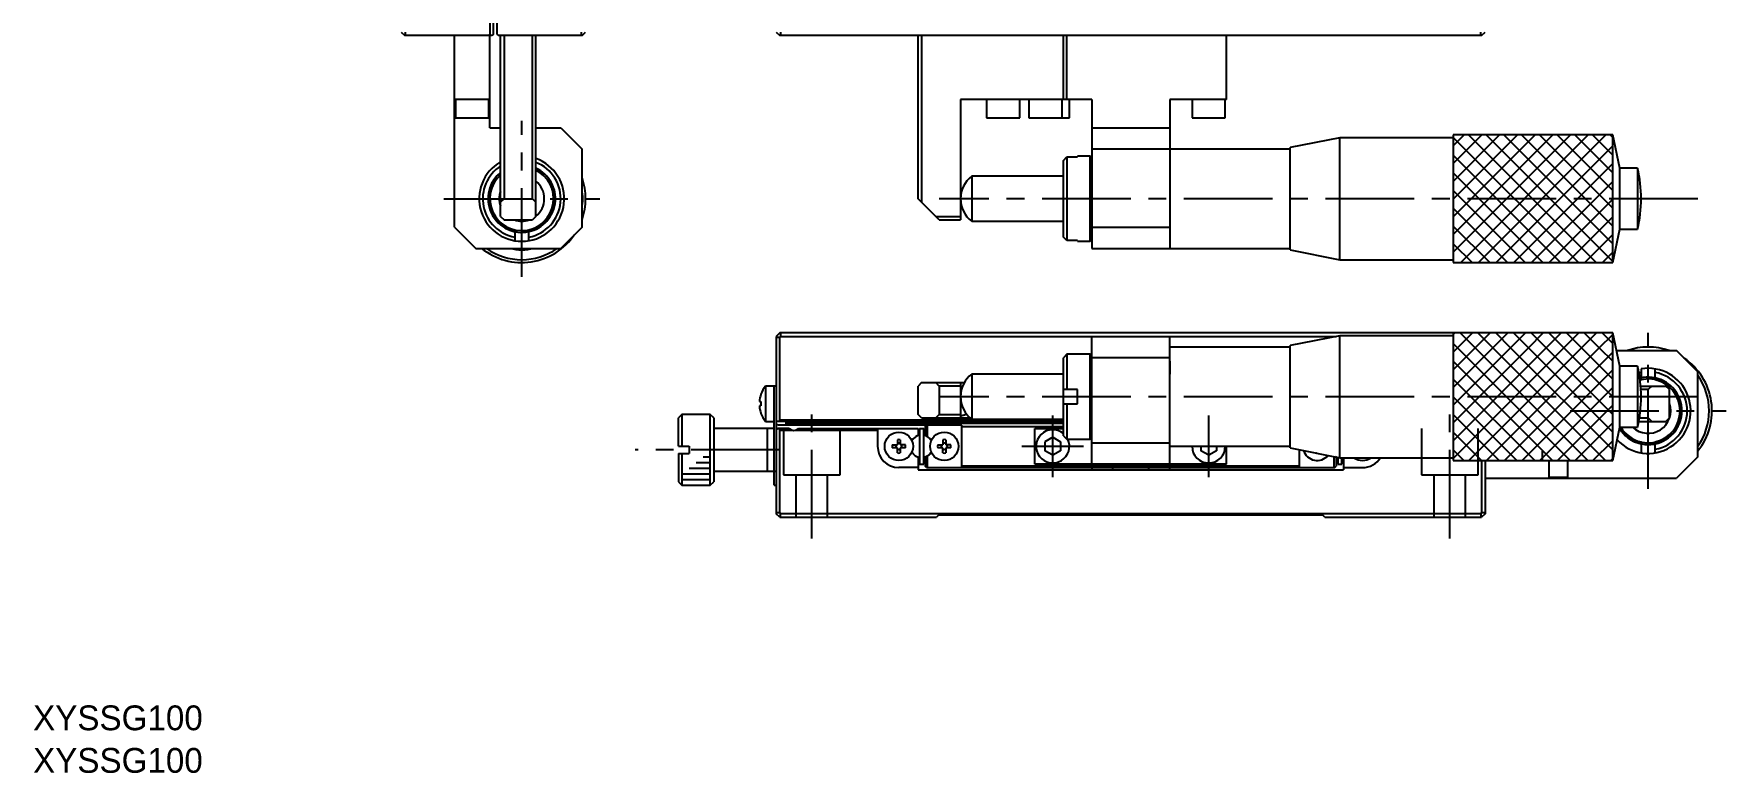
# Model space of a CAD drawing. Extents: x 70 to 511, y -30 to 239.
# Drawn here: x 70.2 to 308.9, y -29.5 to 74.7 of the extents above; entities that cross this region are included whole.
import ezdxf

# ---------------------------------------------------------------- set-up
doc = ezdxf.new("R2010")
doc.units = 0
doc.header["$LTSCALE"] = 10
doc.linetypes.add('CENTER', pattern=[2, 1.25, -0.25, 0.25, -0.25])
doc.linetypes.add('DASHED', pattern=[3.5, 2, -1.5])
doc.layers.get('0').update_dxf_attribs({"linetype": 'CONTINUOUS'})
doc.layers.add('CENTER', color=1, linetype='CENTER')
doc.styles.get("Standard").update_dxf_attribs({"font": 'FGP教科書体NT-M'})

msp = doc.modelspace()

# ---------------------------------------------------------------- linework, layer by layer
at = {"color": 7, "linetype": 'CONTINUOUS'}
for p, q in [((134.5, 105.475), (134.5, 74.675)), ((135, 74.675), (135, 105.475)), ((135.5, 94.475), (135.5, 74.675)), ((122, 74.975), (122.5, 74.475)), ((134.8, 74.475), (122.5, 74.475)), ((122.6, 74.475), (122.6, 74.975)), ((129.5, 47.475), (129.5, 74.475)), ((134.5, 74.675), (134.3, 74.475)), ((134.5, 61.475), (134.5, 74.475)), ((135, 74.675), (134.8, 74.475)), ((135.5, 74.675), (135.7, 74.475)), ((147.5, 74.475), (135.7, 74.475)), ((136, 48.975), (136, 74.475)), ((136.5, 74.475), (136.5, 51.475)), ((140.5, 51.475), (140.5, 74.475)), ((141, 48.975), (141, 74.475)), ((147.4, 74.975), (147.4, 74.475)), ((147.5, 74.475), (148, 74.975)), ((174.9, 74.975), (175.4, 74.475)), ((274.4, 74.475), (175.4, 74.475)), ((175.5, 74.975), (175.5, 74.475)), ((194.9, 51.475), (194.9, 74.475)), ((195.4, 74.475), (195.4, 50.975)), ((215.4, 65.475), (215.4, 74.475)), ((215.9, 65.475), (215.9, 74.475)), ((238.4, 65.475), (238.4, 74.475)), ((274.3, 74.475), (274.3, 74.975)), ((274.4, 74.475), (274.9, 74.975)), ((134.5, 65.475), (129.5, 65.475)), ((129.65, 65.475), (129.65, 62.875)), ((134.35, 62.875), (134.35, 65.475)), ((200.9, 65.475), (200.9, 48.475)), ((219.4, 65.475), (200.9, 65.475)), ((204.55, 65.475), (204.55, 62.875)), ((209.25, 62.875), (209.25, 65.475)), ((210.55, 65.475), (210.55, 62.875)), ((215.25, 62.875), (215.25, 65.475)), ((216.25, 62.875), (216.25, 65.475)), ((219.4, 65.475), (219.4, 44.475)), ((238.4, 65.475), (230.4, 65.475)), ((230.4, 65.475), (230.4, 44.475)), ((233.55, 65.475), (233.55, 62.875)), ((238.25, 62.875), (238.25, 65.475)), ((129.65, 62.875), (134.35, 62.875)), ((204.55, 62.875), (209.25, 62.875)), ((210.55, 62.875), (216.25, 62.875)), ((233.55, 62.875), (238.25, 62.875)), ((134.5, 61.475), (136, 61.475)), ((141, 61.475), (144.5, 61.475)), ((144.5, 61.475), (147.5, 58.475)), ((219.4, 61.475), (230.4, 61.475)), ((254.4, 60.075), (247.4, 58.675)), ((254.4, 42.875), (254.4, 60.075)), ((270.4, 60.075), (254.4, 60.075)), ((270.4, 60.475), (270.4, 42.475)), ((292.9, 60.475), (270.4, 60.475)), ((292.9, 60.475), (270.4, 60.475)), ((270.4, 60.475), (270.4, 42.475)), ((293.9, 55.775), (292.9, 60.475)), ((292.9, 42.475), (292.9, 60.475)), ((292.9, 42.475), (292.9, 60.475)), ((147.5, 47.475), (147.5, 58.475)), ((215.4, 56.883327), (215.9, 57.39108)), ((215.9, 57.39108), (215.9, 45.55892)), ((215.9, 57.39108), (217.4, 57.39108)), ((217.4, 57.39108), (217.4, 57.475)), ((219.2, 57.475), (217.4, 57.475)), ((219.2, 45.475), (219.2, 57.475)), ((219.4, 57.275), (219.2, 57.475)), ((247.4, 58.475), (219.4, 58.475)), ((247.4, 44.275), (247.4, 58.675)), ((215.4, 46.066673), (215.4, 56.883327)), ((296.4, 55.775), (293.9, 55.775)), ((293.9, 47.175), (293.9, 55.775)), ((296.4, 55.775), (296.4, 47.175)), ((215.4, 54.65), (202.46718, 54.65)), ((202.46718, 54.65), (202.46718, 48.3)), ((136.5, 51.475), (136, 50.975)), ((136.5, 51.475), (140.5, 51.475)), ((141, 50.975), (140.5, 51.475)), ((197.9, 48.475), (194.9, 51.475)), ((136, 48.975), (136.5, 48.475)), ((136.5, 48.475), (140.5, 48.475)), ((141, 48.975), (140.5, 48.475)), ((197.4, 48.975), (200.9, 48.975)), ((197.9, 48.475), (200.9, 48.475)), ((202.46718, 48.3), (215.4, 48.3)), ((129.5, 47.475), (132.5, 44.475)), ((138, 47.087518), (138, 45.55892)), ((140, 45.55892), (140, 47.087518)), ((147.5, 47.475), (144.5, 44.475)), ((215.9, 45.55892), (215.4, 46.066673)), ((217.4, 45.55892), (215.9, 45.55892)), ((217.4, 45.475), (217.4, 45.55892)), ((217.4, 45.475), (219.2, 45.475)), ((219.2, 45.475), (219.4, 45.675)), ((219.4, 47.475), (230.4, 47.475)), ((292.9, 42.475), (293.9, 47.175)), ((293.9, 47.175), (296.4, 47.175)), ((132.5, 44.475), (144.5, 44.475)), ((219.4, 44.475), (247.4, 44.475)), ((247.4, 44.275), (254.4, 42.875)), ((254.4, 42.875), (270.4, 42.875)), ((270.4, 42.475), (292.9, 42.475)), ((270.4, 42.475), (292.9, 42.475)), ((175.4, 32.555), (174.9, 32.055)), ((174.9, 32.055), (174.9, 7.055)), ((174.9, 31.955), (175.4, 31.955)), ((292.9, 32.555), (175.4, 32.555)), ((175.4, 31.955), (175.5, 32.055)), ((175.4, 20.255), (175.4, 31.955)), ((175.5, 32.555), (175.5, 32.055)), ((175.5, 32.055), (253.9, 32.055)), ((219.4, 14.055), (219.4, 32.055)), ((230.4, 14.055), (230.4, 32.055)), ((254.4, 32.155), (247.4, 30.755)), ((254.4, 14.955), (254.4, 32.155)), ((270.4, 32.155), (254.4, 32.155)), ((270.4, 32.555), (270.4, 14.555)), ((292.9, 32.555), (270.4, 32.555)), ((270.4, 32.555), (270.4, 14.555)), ((292.9, 14.555), (292.9, 32.555)), ((293.9, 27.855), (292.9, 32.555)), ((292.9, 14.555), (292.9, 32.555)), ((215.9, 29.555), (215.4, 29.055)), ((215.4, 18.055), (215.4, 29.055)), ((215.9, 29.555), (215.9, 24.555)), ((219.2, 29.555), (215.9, 29.555)), ((219.4, 29.355), (219.2, 29.555)), ((219.2, 17.555), (219.2, 29.555)), ((230.4, 29.055), (219.4, 29.055)), ((247.4, 30.555), (230.4, 30.555)), ((247.4, 16.355), (247.4, 30.755)), ((293.431915, 30.055), (301.9, 30.055)), ((304.9, 27.055), (301.9, 30.055)), ((215.4, 26.73), (202.46718, 26.73)), ((202.46718, 26.73), (202.46718, 20.38)), ((293.9, 19.255), (293.9, 27.855)), ((296.4, 27.855), (293.9, 27.855)), ((296.4, 27.855), (296.4, 19.255)), ((296.9, 27.47108), (296.9, 25.942482)), ((298.9, 25.942482), (298.9, 27.47108)), ((304.9, 15.055), (304.9, 27.055)), ((172.734698, 23.905), (172.734698, 23.871245)), ((173.377501, 25.055), (173.377501, 20.055)), ((174.9, 25.055), (173.377501, 25.055)), ((174.6, 11.055), (174.6, 25.055)), ((195.4, 25.555), (194.9, 25.055)), ((194.9, 21.055), (194.9, 25.055)), ((195.4, 25.555), (201.436055, 25.555)), ((197.9, 25.055), (197.4, 25.555)), ((197.9, 25.055), (197.9, 21.055)), ((200.9, 25.055), (197.9, 25.055)), ((200.9, 25.555), (200.9, 20.555)), ((217.4, 24.555), (215.4, 24.555)), ((217.4, 22.555), (217.4, 24.555)), ((296.839872, 25.055), (300.4, 25.055)), ((297.9, 24.555), (296.8733, 24.555)), ((298.4, 25.055), (297.9, 24.555)), ((297.9, 20.555), (297.9, 24.555)), ((300.9, 24.555), (300.4, 25.055)), ((300.9, 20.555), (300.9, 24.555)), ((172.522564, 22.855), (172.734698, 22.855)), ((172.734698, 22.255), (172.522564, 22.255)), ((172.734698, 22.855), (172.734698, 22.255)), ((215.4, 22.555), (217.4, 22.555)), ((215.9, 22.555), (215.9, 17.555)), ((161.6, 21.055), (161.1, 20.555)), ((161.1, 16.554659), (161.1, 20.555)), ((161.6, 21.055), (161.6, 16.55538)), ((165.6, 21.055), (161.6, 21.055)), ((165.6, 11.055), (165.6, 21.055)), ((166.1, 20.555), (165.6, 21.055)), ((166.1, 20.555), (166.1, 11.555)), ((172.734698, 21.238755), (172.734698, 21.205)), ((173.377501, 20.055), (174.6, 20.055)), ((175.1, 20.055), (174.9, 20.255)), ((175.1, 19.555), (174.9, 19.755)), ((215.4, 20.055), (175.1, 20.055)), ((201.1, 19.555), (175.1, 19.555)), ((175.2, 20.055), (175.4, 20.255)), ((215.4, 20.255), (175.4, 20.255)), ((176.3, 19.555), (176.3, 20.055)), ((176.6, 19.755), (176.4, 19.555)), ((176.6, 19.755), (176.6, 20.055)), ((215.4, 19.755), (176.6, 19.755)), ((195.4, 20.555), (194.9, 21.055)), ((195.4, 20.555), (202.254405, 20.555)), ((195.9, 19.355), (196.1, 19.555)), ((195.9, 19.355), (195.9, 18.099412)), ((196.2, 19.555), (196.2, 17.926188)), ((197.4, 20.555), (197.9, 21.055)), ((197.9, 21.055), (200.9, 21.055)), ((201.1, 13.555), (201.1, 19.555)), ((201.1, 19.355), (215.4, 19.355)), ((202.46718, 20.38), (215.4, 20.38)), ((292.9, 14.555), (293.9, 19.255)), ((293.9, 19.255), (296.4, 19.255)), ((296.570258, 20.055), (300.4, 20.055)), ((296.658313, 20.555), (297.9, 20.555)), ((297.9, 20.555), (298.4, 20.055)), ((300.9, 20.555), (300.4, 20.055)), ((174.6, 19.055), (166.1, 19.055)), ((173.6, 19.055), (173.6, 13.055)), ((175.1, 19.055), (174.9, 18.855)), ((176.738562, 19.055), (175.1, 19.055)), ((175.4, 18.855), (175.2, 19.055)), ((175.4, 7.155), (175.4, 18.855)), ((175.4, 18.855), (177.08775, 18.855)), ((176.738562, 19.055), (177.08775, 18.855)), ((177.71225, 18.855), (178.061438, 19.055)), ((177.71225, 18.855), (189.2, 18.855)), ((178.061438, 19.055), (194.9, 19.055)), ((189.2, 19.055), (189.2, 16.555)), ((191.271291, 16.755), (192, 16.755)), ((192, 17.483709), (192, 16.755)), ((192.4, 17.483709), (192.4, 16.755)), ((193.128709, 16.755), (192.4, 16.755)), ((194.9, 18.099412), (194.60625, 17.929815)), ((194.9, 19.055), (194.9, 18.099412)), ((195.1, 19.055), (195.1, 14.055)), ((195.1, 19.055), (195.7, 19.055)), ((195.7, 14.055), (195.7, 19.055)), ((196.19375, 17.929815), (195.9, 18.099412)), ((197.671291, 16.755), (198.4, 16.755)), ((198.4, 17.483709), (198.4, 16.755)), ((198.8, 17.483709), (198.8, 16.755)), ((199.528709, 16.755), (198.8, 16.755)), ((211.4, 14.055), (211.4, 19.055)), ((211.4, 19.055), (215.39998, 19.055)), ((213.9, 17.825171), (212.8, 17.190085)), ((212.8, 17.190085), (212.8, 15.919915)), ((213.9, 17.825171), (215, 17.190085)), ((215, 17.190085), (215, 15.919915)), ((215.4, 18.055), (215.9, 17.555)), ((215.9, 17.555), (219.2, 17.555)), ((219.2, 17.555), (219.4, 17.755)), ((219.4, 17.055), (230.4, 17.055)), ((296.9, 17.167518), (296.9, 15.63892)), ((298.9, 15.63892), (298.9, 17.167518)), ((161.1, 16.554659), (162.6, 16.554542)), ((161.1, 15.555341), (162.6, 15.555458)), ((161.1, 15.555341), (161.1, 11.555)), ((161.6, 15.55538), (161.6, 11.055)), ((162.6, 16.55538), (162.6, 15.55462)), ((192, 16.355), (191.271291, 16.355)), ((192, 15.626291), (192, 16.355)), ((192.4, 16.355), (192.4, 15.626291)), ((193.128709, 16.355), (192.4, 16.355)), ((194.60625, 15.180185), (194.9, 15.010588)), ((194.9, 15.010588), (194.9, 13.255)), ((196.19375, 15.180185), (195.9, 15.010588)), ((195.9, 15.010588), (195.9, 13.755)), ((196.2, 15.183812), (196.2, 13.555)), ((198.4, 16.355), (197.671291, 16.355)), ((198.4, 15.626291), (198.4, 16.355)), ((198.8, 16.355), (198.8, 15.626291)), ((199.528709, 16.355), (198.8, 16.355)), ((213.9, 15.284829), (212.8, 15.919915)), ((215, 15.919915), (213.9, 15.284829)), ((230.4, 16.555), (247.4, 16.555)), ((234.8, 16.555), (234.8, 15.919915)), ((235.9, 15.284829), (234.8, 15.919915)), ((237, 15.919915), (235.9, 15.284829)), ((237, 16.555), (237, 15.919915)), ((238.4, 14.055), (238.4, 16.555)), ((247.4, 16.355), (254.4, 14.955)), ((248.7, 13.555), (248.7, 16.095)), ((253.6, 13.555), (253.6, 15.115)), ((253.9, 15.010588), (253.782306, 15.078539)), ((253.9, 15.010588), (253.9, 13.755)), ((254.1, 15.015), (254.1, 14.055)), ((254.4, 14.955), (270.4, 14.955)), ((254.7, 14.055), (254.7, 14.955)), ((254.9, 14.955), (254.9, 13.255)), ((270.4, 14.555), (292.9, 14.555)), ((270.4, 14.555), (292.9, 14.555)), ((274.4, 14.555), (274.4, 7.155)), ((274.9, 14.555), (274.9, 7.055)), ((283, 14.555), (283, 15.855005)), ((283.9, 14.555), (283.9, 12.055)), ((286.5, 14.555), (286.5, 12.205)), ((304.9, 15.055), (301.9, 12.055)), ((166.1, 13.055), (174.6, 13.055)), ((194.9, 13.555), (192.2, 13.555)), ((194.9, 13.255), (254.9, 13.255)), ((195.1, 14.055), (195.7, 14.055)), ((196.1, 13.555), (195.9, 13.755)), ((196.1, 13.555), (253.7, 13.555)), ((248.7, 13.755), (201.1, 13.755)), ((238.4, 14.055), (211.4, 14.055)), ((219.4, 13.555), (219.4, 13.255)), ((222.4, 13.255), (222.4, 13.555)), ((227.4, 13.555), (227.4, 13.255)), ((230.4, 13.255), (230.4, 13.555)), ((253.7, 13.555), (253.9, 13.755)), ((254.1, 14.055), (254.7, 14.055)), ((254.9, 13.555), (257.6, 13.555)), ((274.9, 12.055), (301.9, 12.055)), ((283.9, 12.205), (286.5, 12.205)), ((161.1, 11.555), (161.6, 11.055)), ((161.6, 11.055), (165.6, 11.055)), ((165.6, 11.055), (166.1, 11.555)), ((174.6, 11.055), (174.9, 11.055)), ((175.4, 7.155), (174.9, 7.155)), ((175.4, 6.555), (174.9, 7.055)), ((175.5, 7.055), (175.4, 7.155)), ((175.4, 6.555), (197.5, 6.555)), ((274.3, 7.055), (175.5, 7.055)), ((175.5, 6.555), (175.5, 7.055)), ((197.85, 6.905), (197.5, 6.555)), ((197.85, 6.905), (251.95, 6.905)), ((252.3, 6.555), (251.95, 6.905)), ((252.3, 6.555), (274.4, 6.555)), ((274.4, 7.155), (274.3, 7.055)), ((274.3, 7.055), (274.3, 6.555)), ((274.9, 7.155), (274.4, 7.155)), ((274.9, 7.055), (274.4, 6.555))]:
    msp.add_line(p, q, dxfattribs=at)
at = {"color": 3, "linetype": 'CONTINUOUS'}
for p, q in [((270.4, 58.925), (271.95, 60.475)), ((270.4, 56.425), (274.45, 60.475)), ((270.4, 53.925), (276.95, 60.475)), ((270.4, 51.425), (279.45, 60.475)), ((270.4, 48.925), (281.95, 60.475)), ((270.4, 46.425), (284.45, 60.475)), ((270.4, 43.925), (286.95, 60.475)), ((270.4, 60.125), (288.05, 42.475)), ((271.45, 42.475), (289.45, 60.475)), ((272.55, 60.475), (290.55, 42.475)), ((273.95, 42.475), (291.95, 60.475)), ((275.05, 60.475), (292.9, 42.625)), ((277.55, 60.475), (292.9, 45.125)), ((280.05, 60.475), (292.9, 47.625)), ((282.55, 60.475), (292.9, 50.125)), ((285.05, 60.475), (292.9, 52.625)), ((287.55, 60.475), (292.9, 55.125)), ((290.05, 60.475), (292.9, 57.625)), ((292.55, 60.475), (292.9, 60.125)), ((270.4, 57.625), (285.55, 42.475)), ((276.45, 42.475), (292.9, 58.925)), ((270.4, 55.125), (283.05, 42.475)), ((278.95, 42.475), (292.9, 56.425)), ((270.4, 52.625), (280.55, 42.475)), ((281.45, 42.475), (292.9, 53.925)), ((283.95, 42.475), (292.9, 51.425)), ((270.4, 50.125), (278.05, 42.475)), ((286.45, 42.475), (292.9, 48.925)), ((270.4, 47.625), (275.55, 42.475)), ((288.95, 42.475), (292.9, 46.425)), ((270.4, 45.125), (273.05, 42.475)), ((291.45, 42.475), (292.9, 43.925)), ((270.4, 42.625), (270.55, 42.475)), ((270.4, 32.345), (270.61, 32.555)), ((270.4, 31.045), (271, 30.445)), ((271, 30.445), (273.11, 32.555)), ((271.39, 32.555), (273.5, 30.445)), ((273.5, 30.445), (275.61, 32.555)), ((273.89, 32.555), (276, 30.445)), ((276, 30.445), (278.11, 32.555)), ((276.39, 32.555), (278.5, 30.445)), ((278.5, 30.445), (280.61, 32.555)), ((278.89, 32.555), (281, 30.445)), ((281, 30.445), (283.11, 32.555)), ((281.39, 32.555), (283.5, 30.445)), ((283.5, 30.445), (285.61, 32.555)), ((283.89, 32.555), (286, 30.445)), ((286, 30.445), (288.11, 32.555)), ((286.39, 32.555), (288.5, 30.445)), ((288.5, 30.445), (290.61, 32.555)), ((288.89, 32.555), (291, 30.445)), ((291, 30.445), (292.9, 32.345)), ((291.39, 32.555), (292.9, 31.045)), ((270.4, 29.845), (271, 30.445)), ((270.4, 27.345), (273.5, 30.445)), ((270.4, 24.845), (276, 30.445)), ((270.4, 22.345), (278.5, 30.445)), ((270.4, 19.845), (281, 30.445)), ((270.4, 17.345), (283.5, 30.445)), ((270.4, 14.845), (286, 30.445)), ((271, 30.445), (286.89, 14.555)), ((272.61, 14.555), (288.5, 30.445)), ((273.5, 30.445), (289.39, 14.555)), ((275.11, 14.555), (291, 30.445)), ((276, 30.445), (291.89, 14.555)), ((277.61, 14.555), (292.9, 29.845)), ((278.5, 30.445), (292.9, 16.045)), ((281, 30.445), (292.9, 18.545)), ((283.5, 30.445), (292.9, 21.045)), ((286, 30.445), (292.9, 23.545)), ((288.5, 30.445), (292.9, 26.045)), ((291, 30.445), (292.9, 28.545)), ((270.4, 28.545), (284.39, 14.555)), ((280.11, 14.555), (292.9, 27.345)), ((270.4, 26.045), (281.89, 14.555)), ((282.61, 14.555), (292.9, 24.845)), ((270.4, 23.545), (279.39, 14.555)), ((285.11, 14.555), (292.9, 22.345)), ((270.4, 21.045), (276.89, 14.555)), ((287.61, 14.555), (292.9, 19.845)), ((270.4, 18.545), (274.39, 14.555)), ((290.11, 14.555), (292.9, 17.345)), ((164.6, 15.055), (165.6, 15.055)), ((270.4, 16.045), (271.89, 14.555)), ((283, 15.424693), (283, 15.63)), ((292.61, 14.555), (292.9, 14.845)), ((161.6, 12.655), (165.6, 12.655)), ((162.6, 13.455), (165.6, 13.455)), ((163.6, 14.255), (165.6, 14.255)), ((174.6, 13.055), (174.9, 13.055)), ((161.6, 11.855), (165.6, 11.855))]:
    msp.add_line(p, q, dxfattribs=at)
at = {"color": 3, "linetype": 'DASHED'}
for p, q in [((202.46718, 26.73), (202.46718, 20.38)), ((230.4, 28.555), (230.4, 26.73)), ((173.6, 17.655), (173.6, 17.555)), ((175.9, 19.055), (175.9, 12.555)), ((183.9, 12.555), (183.9, 19.055)), ((265.9, 19.055), (265.9, 12.555)), ((273.9, 12.555), (273.9, 19.055)), ((175.9, 12.555), (183.9, 12.555)), ((177.65, 12.555), (177.65, 6.555)), ((182.15, 6.555), (182.15, 12.555)), ((265.9, 12.555), (273.9, 12.555)), ((267.65, 12.555), (267.65, 6.555)), ((272.15, 6.555), (272.15, 12.555))]:
    msp.add_line(p, q, dxfattribs=at)
at = {"color": 7, "linetype": 'CONTINUOUS'}
for centre in [(192.2, 16.555), (198.6, 16.555)]:
    msp.add_circle(centre, 2, dxfattribs=at)
for centre, radius, start, end in [((139, 51.475), 6, 120, 70.528779), ((139, 51.475), 5.5, 123.055731, 259.524318), ((139, 51.475), 4.75, 129.166711, 65.098938), ((139, 51.475), 5.5, 280.475682, 68.676314), ((139, 51.475), 4.5, 282.839588, 63.6122), ((278.16, 51.475), 18.74, 346.734971, 13.265029), ((139, 51.475), 4.5, 131.810315, 257.160412), ((139, 51.475), 3.175, 309.044313, 50.955687), ((139, 51.475), 9, 340.811864, 19.188136), ((139, 51.475), 8.6, 351.253987, 8.746013), ((204.900156, 51.475), 4, 127.462651, 232.537349), ((139, 51.475), 3.175, 160.888268, 199.111732), ((139, 51.475), 3.175, 250.888268, 289.111732), ((139, 51.475), 9, 231.057559, 325.859311), ((139, 51.475), 8.6, 234.484016, 305.515984), ((139, 51.475), 7.2, 256.463797, 283.536203), ((297.9, 21.555), 9, 70.811864, 109.188136), ((297.9, 21.555), 9, 321.057559, 55.859311), ((204.900156, 23.555), 4, 127.462651, 232.537349), ((297.9, 21.555), 6, 223.078032, 99.594068), ((297.9, 21.555), 4.75, 211.69407, 104.400844), ((278.16, 23.555), 18.74, 346.734971, 13.265029), ((297.9, 21.555), 5.5, 100.475682, 103.680198), ((297.9, 21.555), 5.5, 280.475682, 79.524318), ((297.9, 21.555), 8.6, 324.484016, 35.515984), ((176.5, 22.555), 4, 141.317813, 160.275366), ((297.9, 21.555), 4.5, 102.839588, 104.781043), ((297.9, 21.555), 4.5, 282.839588, 77.160412), ((176.5, 22.555), 3.988734, 160.731797, 175.686606), ((176.5, 22.555), 3.988734, 184.313394, 199.268203), ((297.9, 21.555), 3.175, 226.419743, 19.111732), ((176.5, 22.555), 4, 199.724634, 218.682187), ((297.9, 21.555), 4.5, 210.737869, 257.160412), ((177.4, 19.805), 1, 251.805128, 288.194872), ((192.2, 16.555), 0.95, 167.846803, 192.153197), ((192.2, 16.555), 0.435085, 152.633517, 207.366483), ((192.2, 16.555), 0.95, 77.846803, 102.153197), ((192.2, 16.555), 0.435085, 62.633517, 117.366483), ((192.2, 16.555), 0.435085, 332.633517, 27.366483), ((192.2, 16.555), 0.95, 347.846803, 12.153197), ((195.514905, 16.440095), 1.75, 135, 148.118467), ((195.399999, 16.555), 1.5875, 100.893026, 149.566737), ((195.399999, 16.555), 1.5875, 60, 79.10691), ((195.4, 16.555), 1.5875, 59.739186, 60), ((195.399999, 16.555), 1.5875, 30.433182, 59.739155), ((195.285095, 16.440095), 1.75, 31.881533, 45), ((198.6, 16.555), 0.95, 167.846803, 192.153197), ((198.6, 16.555), 0.435085, 152.633517, 207.366483), ((198.6, 16.555), 0.95, 77.846803, 102.153197), ((198.6, 16.555), 0.435085, 62.633517, 117.366483), ((198.6, 16.555), 0.435085, 332.633517, 27.366483), ((198.6, 16.555), 0.95, 347.846803, 12.153197), ((213.9, 16.555), 2.35, 50.334987, 25.184337), ((192.2, 16.555), 3, 180, 270), ((192.2, 16.555), 0.435085, 242.633517, 297.366483), ((192.2, 16.555), 0.95, 257.846803, 282.153197), ((195.514905, 16.669905), 1.75, 211.881533, 225), ((195.399999, 16.555), 1.5875, 210.433263, 224.999751), ((195.399999, 16.555), 1.5875, 225.000026, 259.10691), ((195.399999, 16.555), 1.5875, 280.89309, 300), ((195.4, 16.555), 1.5875, 300, 300.260814), ((195.4, 16.555), 1.5875, 300.260814, 315), ((195.399999, 16.555), 1.5875, 315.000026, 329.566818), ((195.285095, 16.669905), 1.75, 315, 328.118467), ((198.6, 16.555), 0.435085, 242.633517, 297.366483), ((198.6, 16.555), 0.95, 257.846803, 282.153197), ((235.9, 16.555), 2.35, 180, 0), ((251.2, 16.555), 2, 196.76843, 320.611705), ((251.2, 16.555), 0.95, 257.846803, 266.424468), ((254.399999, 16.555), 1.5875, 249.917553, 259.10691), ((257.6, 16.555), 2, 233.130102, 306.869898), ((257.6, 16.555), 3, 270, 327.769047)]:
    msp.add_arc(centre, radius, start, end, dxfattribs=at)
at = {"color": 3, "linetype": 'CONTINUOUS'}
for centre, start, end in [((139, 51.475), 129.166711, 257.846803), ((139, 51.475), 282.153197, 65.098938), ((297.9, 21.555), 102.153197, 104.400844), ((297.9, 21.555), 211.69407, 257.846803)]:
    msp.add_arc(centre, 4.75, start, end, dxfattribs=at)
at = {"color": 9, "linetype": 'CONTINUOUS'}
for centre, radius, start, end in [((139, 51.475), 4.5, 131.810315, 63.6122), ((297.9, 21.555), 4.5, 210.737869, 104.781043), ((297.9, 21.555), 4.75, 282.153197, 77.846803)]:
    msp.add_arc(centre, radius, start, end, dxfattribs=at)
at = {"color": 3, "linetype": 'DASHED'}
msp.add_arc((200.9, 22.555), 1.65, 270, 299.918448, dxfattribs=at)
at = {"layer": 'CENTER', "color": 1, "linetype": 'CENTER'}
for p, q in [((139, 40.475), (139, 62.475)), ((128, 51.475), (150, 51.475)), ((304.9, 51.475), (197.9, 51.475)), ((297.9, 10.555), (297.9, 32.555)), ((304.9, 23.555), (197.9, 23.555)), ((286.9, 21.555), (308.9, 21.555)), ((179.9, 3.555), (179.9, 21.055)), ((213.9, 12.205), (213.9, 20.905)), ((235.9, 12.205), (235.9, 20.905)), ((269.9, 3.555), (269.9, 21.055)), ((175.4, 16.055), (155, 16.055)), ((209.55, 16.555), (218.25, 16.555)), ((231.55, 16.555), (240.25, 16.555))]:
    msp.add_line(p, q, dxfattribs=at)

# ---------------------------------------------------------------- texts
at = {"color": 7}
for p in [(70.066351, -23.486931), (70.066351, -29.486931)]:
    msp.add_text('XYSSG100', height=3.5, dxfattribs=at).set_placement(p)

doc.saveas('drawing.dxf')
